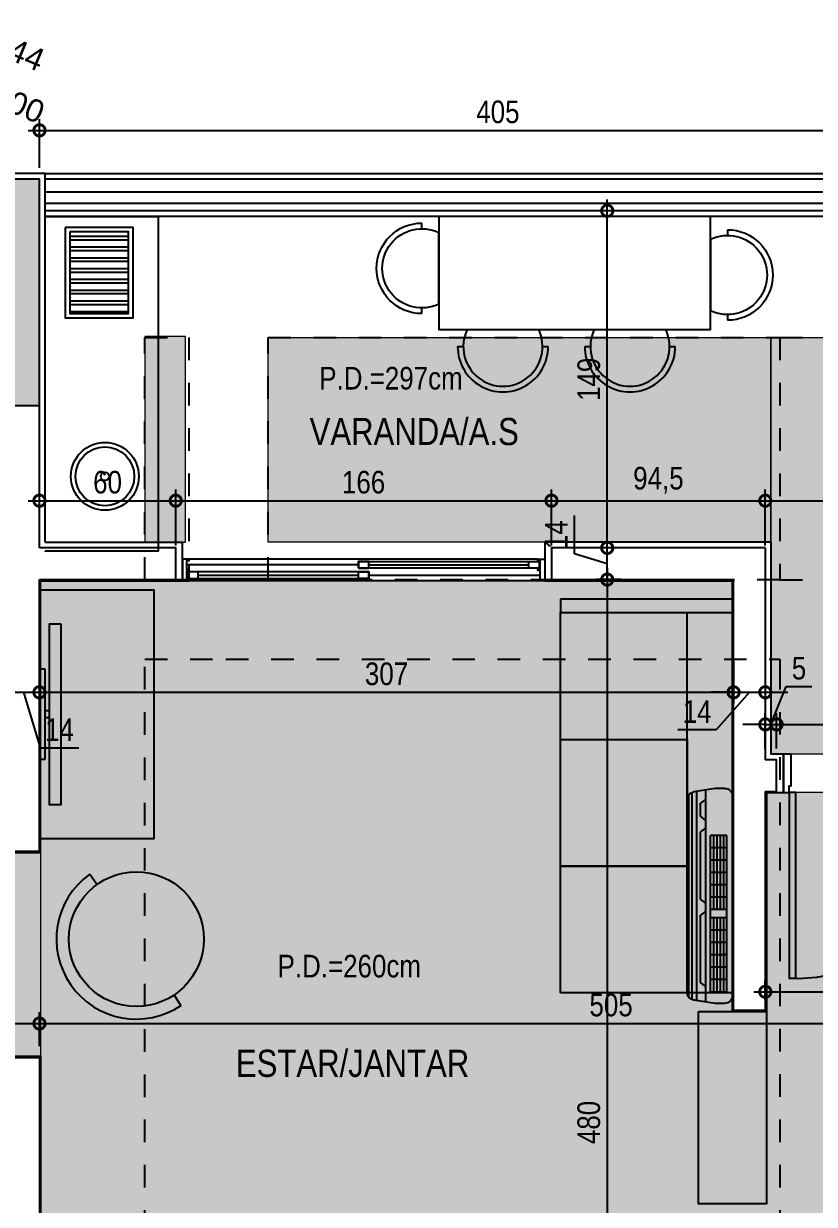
# Model space of a CAD drawing. Header units: metres. Extents: x -41 to 570, y -54 to 184.
# Drawn here: x -30.82 to -27.33, y -51.53 to -46.31 of the extents above; entities that cross this region are included whole.
import ezdxf
from ezdxf.enums import TextEntityAlignment as Align
from ezdxf.xclip import XClip

# ---------------------------------------------------------------- set-up
doc = ezdxf.new("R2010")
doc.units = ezdxf.units.M
doc.header["$XCLIPFRAME"] = 0
doc.linetypes.add('DASHEDX2', pattern=[1.5, 1, -0.5])
doc.linetypes.add('PUC$0$DASHEDX2', pattern=[1.5, 1, -0.5])
for name, color, linetype in [('1', 232, 'DASHEDX2'), ('12', 232, 'Continuous'), ('4', 2, 'Continuous'), ('9', 232, 'Continuous'), ('ARQ-DIM', 2, 'Continuous'), ('ARQ-TXT', 2, 'Continuous'), ('PUC$0$ARQ-ALV ACAB', 4, 'Continuous'), ('PUC$0$ARQ-ALV OSSO', 5, 'Continuous'), ('PUC$0$ARQ-AUX', 7, 'Continuous'), ('PUC$0$ARQ-AUX1', 1, 'Continuous'), ('PUC$0$ARQ-AUX1 @ 1', 1, 'Continuous'), ('PUC$0$ARQ-AUX2', 2, 'Continuous'), ('PUC$0$ARQ-CAX @ 1', 1, 'Continuous'), ('PUC$0$ARQ-ENCH', 1, 'Continuous'), ('PUC$0$ARQ-HID', 7, 'Continuous'), ('PUC$0$ARQ-MOB', 7, 'Continuous'), ('PUC$0$ARQ-MOB @ 1', 7, 'Continuous'), ('PUC$0$ARQ-PRJ', 7, 'PUC$0$DASHEDX2'), ('PUC$0$MAUROAMARELO', 162, 'Continuous')]:
    doc.layers.add(name, color=color, linetype=linetype)
doc.layers.add('PUC$0$ARQ-FORRO', color=9, linetype='Continuous', lineweight=5)
doc.styles.add('Adesa', font='ARIALN.TTF')
doc.styles.get("Standard").update_dxf_attribs({"font": 'arial.ttf'})
doc.dimstyles.new('ADESA 1-0050', dxfattribs={"dimtxt": 0.1, "dimasz": 0.1, "dimexe": 0.05, "dimexo": 0.05, "dimgap": 0.03, "dimtad": 1, "dimdec": 1, "dimlfac": 100, "dimzin": 12, "dimtxsty": 'Adesa', "dimblk": 'DOTSMALL', "dimcen": 1, "dimdle": 0.05, "dimclrd": 1, "dimclre": 1, "dimclrt": 256, "dimazin": 3, "dimtm": 1e-09, "dimtfac": 1, "dimtdec": 1, "dimtmove": 1, "dimatfit": 0, "dimldrblk": 'DOTSMALL', "dimfxl": 0.8, "dimtvp": 2, "dimtolj": 1, "dimtzin": 0, "dimarcsym": 0})

# ---------------------------------------------------------------- blocks, each defined once
blk = doc.blocks.new('*U3362')
for points in [[(0, 0), (0, 0.8204), (-0.03, 0.8204), (-0.03, 0)], [(0.025, 0), (0, 0), (0, -0.03), (-0.01, -0.03), (-0.01, -0.17), (0.025, -0.17), (0.025, 0)], [(-0.845, 0), (-0.82, 0), (-0.82, -0.03), (-0.81, -0.03), (-0.81, -0.17), (-0.845, -0.17), (-0.845, 0)]]:
    blk.add_lwpolyline(points, close=True)
at = {"layer": 'PUC$0$ARQ-PRJ'}
blk.add_arc((-0.0237, 0.0242), 0.7967, 88.2987, 181.7401, dxfattribs=at)
blk = doc.blocks.new('*U3379')
at = {"color": 0, "linetype": 'ByBlock', "ltscale": 0.5}
for points in [[(0.02, -0.045), (0.03, -0.045), (0.03, -0.05), (0.02, -0.05), (0.02, -0.09), (0.03, -0.09), (0.03, -0.095), (0.02, -0.095), (0.02, -0.09), (0.03, -0.09), (0.03, -0.095), (0, -0.095), (0, 0), (0.03, 0), (0.03, -0.005), (0.02, -0.005), (0.02, -0.045)], [(1.58, -0.045), (1.57, -0.045), (1.57, -0.05), (1.58, -0.05), (1.58, -0.09), (1.57, -0.09), (1.57, -0.095), (1.58, -0.095), (1.58, -0.09), (1.57, -0.09), (1.57, -0.095), (1.6, -0.095), (1.6, 0), (1.57, 0), (1.57, -0.005), (1.58, -0.005), (1.58, -0.045)], [(0.025, -0.01), (0.07, -0.01), (0.07, -0.04), (0.025, -0.04)], [(0.8225, -0.01), (0.7775, -0.01), (0.7775, -0.04), (0.8225, -0.04)], [(0.7775, -0.055), (0.8225, -0.055), (0.8225, -0.085), (0.7775, -0.085)], [(1.575, -0.055), (1.53, -0.055), (1.53, -0.085), (1.575, -0.085)]]:
    blk.add_lwpolyline(points, close=True, dxfattribs=at)
at = {"color": 8, "linetype": 'ByBlock', "ltscale": 0.5}
for points in [[(1.57, 0), (0.03, 0)], [(0.8225, -0.025), (1.58, -0.025)], [(0.7775, -0.07), (0.02, -0.07)], [(1.57, -0.095), (0.03, -0.095)]]:
    blk.add_lwpolyline(points, dxfattribs=at)
at = {"color": 7, "linetype": 'ByBlock', "ltscale": 0.5}
for points in [[(0.8225, -0.01), (0.8225, -0.04), (0.025, -0.04), (0.025, -0.01)], [(0.7775, -0.055), (0.7775, -0.085), (1.575, -0.085), (1.575, -0.055)]]:
    blk.add_lwpolyline(points, close=True, dxfattribs=at)
for points in [[(0.07, -0.025), (0.7775, -0.025)], [(0.8225, -0.07), (1.53, -0.07)]]:
    blk.add_lwpolyline(points, dxfattribs=at)
blk = doc.blocks.new('PUC$0$planta tipo 5 puc')
at = {"layer": 'PUC$0$ARQ-ALV ACAB'}
for p, q in [((-30.8167, 3.0245, 0), (-34.8167, 3.0243, 0)), ((-34.8167, 2.8343, 0), (-30.8167, 2.8346, 0))]:
    blk.add_line(p, q, dxfattribs=at)
at = {"layer": 'PUC$0$ARQ-ALV ACAB', "elevation": 0}
for points in [[(-30.8167, 1.975), (-30.8167, 2.8346), (-30.8167, 2.8346), (-30.8167, 3.0245), (-30.4167, 3.0243), (-30.4167, 2.7547), (-30.2132, 2.7548), (-30.2132, 2.5748), (-30.3267, 2.5748)], [(-30.8167, 1.396), (-30.8167, 1.975)], [(-30.8167, 1.975), (-30.8167, 1.975)], [(-30.6367, 1.795), (-30.6367, 0.1856), (-29.3883, 0.1856), (-29.3883, 0.2256), (-29.2283, 0.2256), (-29.2283, 0.1756), (-27.8251, 0.1756), (-27.8251, -0.0548), (-27.9751, -0.0548), (-27.9751, 0.0256), (-30.7967, 0.0256)], [(-34.0229, 1.3958), (-34.0229, 0.46)], [(-34.0229, 1.3958), (-33.0234, 1.3958), (-33.0234, 1.2258), (-33.8529, 1.2258), (-33.8529, 1.2258)], [(-30.8167, 1.396), (-31.4234, 1.3958)], [(-30.7967, 1.2258), (-31.4234, 1.2258), (-31.4234, 1.3958)], [(-34.0029, 0.29), (-34.0029, -0.6772), (-33.8529, -0.6772), (-33.8529, 1.2258)], [(-30.7967, 0.0256), (-30.7967, 1.2258)], [(-34.0029, 0.29), (-34.0263, 0.29), (-34.0263, 0.29), (-34.0263, 0.29), (-34.0779, 0.29), (-34.0779, 0.46), (-34.0229, 0.46)], [(-30.6367, -2.69), (-30.6367, -1.035), (-29.7951, -1.035), (-29.7951, -0.875), (-30.7967, -0.875), (-30.7967, -2.7)]]:
    blk.add_lwpolyline(points, dxfattribs=at)
at = {"layer": 'PUC$0$ARQ-ALV OSSO', "elevation": 0}
for points in [[(-30.7917, 2), (-30.7917, 2.8595), (-30.7917, 2.8595), (-30.7917, 2.9995), (-30.4417, 2.9993)], [(-30.7917, 1.371), (-30.7917, 2)], [(-33.9979, 1.3708), (-33.9979, 0.435)], [(-33.9979, 1.3708), (-33.0534, 1.3708), (-33.0534, 1.2308), (-33.8579, 1.2308), (-33.8579, 1.2259)], [(-30.7917, 1.2308), (-31.3934, 1.2308), (-31.3934, 1.3708), (-30.7917, 1.371)], [(-33.9979, 0.295), (-33.9979, -0.6722), (-33.8579, -0.6722), (-33.8579, 1.2258)], [(-30.7917, 0.0306), (-30.7917, 1.2308)], [(-30.6517, 1.0856), (-30.6517, 0.1706), (-29.3733, 0.1706), (-29.3733, 0.2206), (-29.2333, 0.2206), (-29.2333, 0.1706), (-27.8301, 0.1706), (-27.8301, -0.0498), (-27.9701, -0.0498), (-27.9701, 0.0306), (-30.7917, 0.0306)], [(-33.9979, 0.295), (-34.0263, 0.295), (-34.0479, 0.295), (-34.0479, 0.435), (-33.9979, 0.435)], [(-30.6517, -2.705), (-30.6517, -1.02), (-29.8001, -1.02), (-29.8001, -0.88), (-30.7917, -0.88), (-30.7917, -2.705)]]:
    blk.add_lwpolyline(points, dxfattribs=at)
at = {"layer": 'PUC$0$ARQ-AUX', "elevation": 0}
for points in [[(-34.8167, 2.9993), (-30.8167, 2.9993)], [(-34.8167, 2.8593), (-30.8167, 2.8593)]]:
    blk.add_lwpolyline(points, dxfattribs=at)
at = {"layer": 'PUC$0$ARQ-AUX1'}
blk.add_lwpolyline([(-30.7917, 2.9993), (-30.7917, 2.9993)], close=True, dxfattribs=at)
at = {"layer": 'PUC$0$ARQ-AUX2', "elevation": 0}
for points in [[(-30.8167, 2.9445), (-34.8167, 2.9443)], [(-30.8167, 2.8945), (-34.8167, 2.8943)]]:
    blk.add_lwpolyline(points, dxfattribs=at)
at = {"layer": 'PUC$0$ARQ-AUX1 @ 1', "rotation": 180}
blk.add_blockref('*U3379', (-31.4234, 1.2258, 0), dxfattribs=at)
at = {"layer": 'PUC$0$ARQ-CAX @ 1', "xscale": -1, "rotation": 180}
blk.add_blockref('*U3362', (-34.1029, 0.29, 0), dxfattribs=at)
blk = doc.blocks.new('PUC$0$pl forro 5')
at = {"layer": 'PUC$0$ARQ-FORRO'}
h = blk.add_hatch(color=256, dxfattribs=at)
h.dxf.hatch_style = 1
h.paths.add_polyline_path([(1.9738, -0.9358), (5.03, -0.9358), (5.03, 3.85), (0.8912, 3.85), (0.8912, 2.595), (0, 2.595), (0, 0), (1.8238, 0), (1.8238, 0.9672), (1.9738, 0.9672)])
h = blk.add_hatch(color=256, dxfattribs=at)
h.dxf.hatch_style = 1
h.paths.add_polyline_path([(5.03, 1.165), (7.8516, 1.165), (7.8516, 0.2644), (5.03, 0.2644)])
h = blk.add_hatch(color=256, dxfattribs=at)
h.dxf.hatch_style = 1
h.paths.add_polyline_path([(0.7003, -0.4858), (0.7003, -0.17), (1.8037, -0.17), (1.8037, -2.0101), (0.9539, -2.0101), (0.9539, -2.5443), (0.01, -2.5443), (0.01, -0.4858)])
h.paths.add_polyline_path([(4.0251, -2.0101), (1.8037, -2.0101), (1.8037, -1.1058), (4.0251, -1.1058)])
h.paths.add_polyline_path([(4.3903, -2.0147), (4.5701, -2.0147), (4.5701, -1.1058), (4.3903, -1.1058)])
h.paths.add_polyline_path([(0.0609, -1.344), (0.3109, -1.344), (0.3109, -1.644), (0.0609, -1.644)], flags=16)
at = {"layer": 'PUC$0$ARQ-FORRO', "elevation": 0}
for points in [[(1.9738, -0.9358), (5.03, -0.9358), (5.03, 3.85), (0.8912, 3.85), (0.8912, 2.595), (0, 2.595), (0, 0), (1.8238, 0), (1.8238, 0.9672), (1.9738, 0.9672)], [(5.03, 1.165), (7.8516, 1.165), (7.8516, 0.2644), (5.03, 0.2644)], [(0.7003, -0.4858), (0.7003, -0.17), (1.8037, -0.17), (1.8037, -2.0101), (0.9539, -2.0101), (0.9539, -2.5443), (0.01, -2.5443), (0.01, -0.4858)], [(4.0251, -2.0101), (1.8037, -2.0101), (1.8037, -1.1058), (4.0251, -1.1058)], [(4.3903, -2.0147), (4.5701, -2.0147), (4.5701, -1.1058), (4.3903, -1.1058)]]:
    blk.add_lwpolyline(points, close=True, dxfattribs=at)
blk = doc.blocks.new('PUC$0$ARQ-LAY-SOF')
at = {"layer": 'PUC$0$ARQ-MOB'}
for points in [[(0.2, 1.74), (0.2, 0.06), (0, 0.06), (0, 1.74)], [(0.76, 1.74), (0.76, 0.06), (0, 0.06), (0, 1.74)], [(0.76, 1.74), (0.76, 1.18), (0.2, 1.18), (0.2, 1.74)], [(0.76, 1.18), (0.76, 0.62), (0.2, 0.62), (0.2, 1.18)], [(0.76, 0), (0.76, 0.06), (0, 0.06), (0, 0)]]:
    blk.add_lwpolyline(points, close=True, dxfattribs=at)
blk = doc.blocks.new('PUC$0$BCO')
at = {"layer": 'PUC$0$ARQ-MOB'}
blk.add_line((-0.1581, 0), (0.1581, 0), dxfattribs=at)
for points in [[(-0.2, -0.075), (-0.175, -0.075)], [(0.175, -0.075), (0.2, -0.075)]]:
    blk.add_lwpolyline(points, dxfattribs=at)
for radius, start, end in [(0.175, 154.6231, 25.3769), (0.2, 180, 0)]:
    blk.add_arc((0, -0.075), radius, start, end, dxfattribs=at)
blk = doc.blocks.new('PUC$0$ARQ_LAY_CAD_RED')
at = {"layer": 'PUC$0$ARQ-MOB'}
for p, q in [((-0.0123, 0.3527), (-0.0104, 0.2975)), ((0, -0.353), (0.0019, -0.2977))]:
    blk.add_line(p, q, dxfattribs=at)
blk.add_circle((0, 0), 0.2977, dxfattribs=at)
blk.add_arc((0, 0), 0.353, 91.9974, 270.5825, dxfattribs=at)
blk = doc.blocks.new('*U3414')
for p, q in [((-0.2, -0.02), (-0.2, 0)), ((0.2, -0.02), (0.2, 0)), ((-0.015, -0.04), (-0.015, -0.02)), ((0.015, -0.04), (0.015, -0.02))]:
    blk.add_line(p, q)
for points in [[(0.2, 0), (-0.2, 0)], [(0.2, -0.02), (-0.2, -0.02)]]:
    blk.add_lwpolyline(points)
blk.add_lwpolyline([(-0.4, -0.09), (0.4, -0.09), (0.4, -0.04), (-0.4, -0.04)], close=True)
blk = doc.blocks.new('PUC$0$layout opção 5')
at = {"layer": 'PUC$0$ARQ-MOB'}
h = blk.add_hatch(dxfattribs=at)
h.set_pattern_fill('ANSI32', color=256, scale=0.005, angle=225)
h.set_pattern_definition([(180, (197.1873, -15.327347), (-3e-18, -0.047625), []), (180, (197.171424, -15.31147), (-3e-18, -0.047625), [])])
h.paths.add_polyline_path([(-5.749, -0.1813), (-5.749, 0.1787), (-6.009, 0.1787), (-6.009, -0.1813)])
at = {"layer": 'PUC$0$ARQ-MOB', "elevation": 0}
for points in [[(-8.5262, 3.2624), (-8.8262, 3.2624), (-8.8262, 4.1124), (-8.5262, 4.1124)], [(-5.62, 1.3994), (-6.12, 1.3994), (-6.12, 2.4994), (-5.62, 2.4994)], [(-7.3793, -0.2499), (-7.3793, 0.2501), (-8.5793, 0.2501), (-8.5793, -0.2499)], [(-5.729, -0.2013), (-5.729, 0.1987), (-6.029, 0.1987), (-6.029, -0.2013)], [(-5.749, -0.1813), (-5.749, 0.1787), (-6.009, 0.1787), (-6.009, -0.1813)]]:
    blk.add_lwpolyline(points, close=True, dxfattribs=at)
blk.add_lwpolyline([(-5.64, 0.6101), (-5.64, -0.25), (-6.1399, -0.2501), (-6.14, 1.2293), (-5.6399, 1.2293), (-5.6399, 1.2292)], dxfattribs=at)
at = {"layer": 'PUC$0$ARQ-MOB'}
for radius in [0.15, 0.13, 0.0184]:
    blk.add_circle((-5.9039, 0.8983, 0), radius, dxfattribs=at)
at = {"layer": 'PUC$0$ARQ-MOB', "color": 7, "rotation": 213.6900675259782}
blk.add_blockref('PUC$0$ARQ_LAY_CAD_RED', (-6.043, 2.9426, 0), dxfattribs=at)
at = {"layer": 'PUC$0$ARQ-MOB'}
blk.add_blockref('PUC$0$ARQ-LAY-SOF', (-8.6762, 1.4403, 0), dxfattribs=at)
at = {"layer": 'PUC$0$ARQ-MOB', "rotation": 180}
for p in [(-8.2235, 0.2501, 0), (-7.6622, 0.2501, 0)]:
    blk.add_blockref('PUC$0$BCO', p, dxfattribs=at)
at = {"layer": 'PUC$0$ARQ-MOB', "xscale": -1}
for p, rotation in [((-8.5793, 0.0088, 0), 270), ((-7.3793, -0.0206, 0), 90)]:
    blk.add_blockref('PUC$0$BCO', p, dxfattribs=dict(at, rotation=rotation))
at = {"layer": 'PUC$0$ARQ-MOB @ 1', "xscale": -1, "rotation": 270}
blk.add_blockref('*U3414', (-5.62, 1.9494, 0), dxfattribs=at)
blk = doc.blocks.new('PUC$0$Q2')
at = {"layer": 'PUC$0$MAUROAMARELO'}
for p, q in [((243.2266, -387.22), (243.2413, -387.125)), ((244.1641, -387.1387), (243.239, -387.1387)), ((244.1601, -387.1183), (243.2432, -387.1183)), ((244.1482, -387.1027), (243.2551, -387.1027)), ((244.127, -387.0957), (243.2763, -387.0957)), ((244.1766, -387.22), (244.162, -387.125)), ((244.1703, -387.1785), (243.2323, -387.1785)), ((243.274, -387.1785), (243.2923, -387.1547)), ((243.3497, -387.1547), (243.2923, -387.1547)), ((243.368, -387.1785), (243.3497, -387.1547)), ((243.4003, -387.1785), (243.4186, -387.1547)), ((243.7159, -387.1547), (243.4186, -387.1547)), ((243.7342, -387.1785), (243.7159, -387.1547)), ((243.7684, -387.1785), (243.7867, -387.1547)), ((244.0841, -387.1547), (243.7867, -387.1547)), ((244.1024, -387.1785), (244.0841, -387.1547)), ((243.2266, -387.2614), (243.2266, -387.22)), ((243.798, -387.1987), (243.4341, -387.1987)), ((243.4341, -387.2718), (243.4341, -387.1987)), ((243.5968, -387.2135), (243.4341, -387.2135)), ((243.5968, -387.2283), (243.4341, -387.2283)), ((243.5968, -387.2431), (243.4341, -387.2431)), ((243.4888, -387.2718), (243.4888, -387.1987)), ((243.5435, -387.2718), (243.5435, -387.1987)), ((243.6599, -387.2135), (243.5968, -387.2135)), ((243.6599, -387.2283), (243.5968, -387.2283)), ((243.6599, -387.2431), (243.5968, -387.2431)), ((243.5983, -387.2718), (243.5983, -387.1987)), ((243.653, -387.2718), (243.653, -387.1987)), ((243.723, -387.2135), (243.6599, -387.2135)), ((243.723, -387.2283), (243.6599, -387.2283)), ((243.723, -387.2431), (243.6599, -387.2431)), ((243.7077, -387.2718), (243.7077, -387.1987)), ((243.7624, -387.2135), (243.723, -387.2135)), ((243.7624, -387.2283), (243.723, -387.2283)), ((243.7624, -387.2431), (243.723, -387.2431)), ((243.7624, -387.2718), (243.7624, -387.1987)), ((243.798, -387.2718), (243.798, -387.1987)), ((244.1264, -387.1987), (243.798, -387.1987)), ((243.906, -387.2135), (243.798, -387.2135)), ((243.906, -387.2283), (243.798, -387.2283)), ((243.906, -387.2431), (243.798, -387.2431)), ((243.8527, -387.2718), (243.8527, -387.1987)), ((243.9691, -387.2135), (243.906, -387.2135)), ((243.9691, -387.2283), (243.906, -387.2283)), ((243.9691, -387.2431), (243.906, -387.2431)), ((243.9074, -387.2718), (243.9074, -387.1987)), ((243.9622, -387.2718), (243.9622, -387.1987)), ((244.0322, -387.2135), (243.9691, -387.2135)), ((244.0322, -387.2283), (243.9691, -387.2283)), ((244.0322, -387.2431), (243.9691, -387.2431)), ((244.0169, -387.2718), (244.0169, -387.1987)), ((244.1264, -387.2135), (244.0322, -387.2135)), ((244.1264, -387.2283), (244.0322, -387.2283)), ((244.1264, -387.2431), (244.0322, -387.2431)), ((244.0716, -387.2718), (244.0716, -387.1987)), ((244.1264, -387.2718), (244.1264, -387.1987)), ((244.1766, -387.2614), (244.1766, -387.22)), ((244.1411, -387.2969), (243.2621, -387.2969)), ((243.5968, -387.2578), (243.4341, -387.2578)), ((243.798, -387.2718), (243.4341, -387.2718)), ((243.6599, -387.2578), (243.5968, -387.2578)), ((243.723, -387.2578), (243.6599, -387.2578)), ((243.7624, -387.2578), (243.723, -387.2578)), ((243.906, -387.2578), (243.798, -387.2578)), ((244.1264, -387.2718), (243.798, -387.2718)), ((243.9691, -387.2578), (243.906, -387.2578)), ((244.0322, -387.2578), (243.9691, -387.2578)), ((244.1264, -387.2578), (244.0322, -387.2578))]:
    blk.add_line(p, q, dxfattribs=at)
for centre, start, end in [((243.2763, -387.1312), 90, 170), ((244.127, -387.1312), 10, 90), ((243.2621, -387.2614), 180, 270), ((244.1411, -387.2614), 270, 0)]:
    blk.add_arc(centre, 0.0355, start, end, dxfattribs=at)
blk = doc.blocks.new('PUC$0$A$C4d0191d3')
at = {"layer": 'PUC$0$MAUROAMARELO', "xscale": -1, "rotation": 270}
blk.add_blockref('PUC$0$Q2', (389.2598, -240.7009), dxfattribs=at)
blk = doc.blocks.new('PUC')
at = {"layer": 'PUC$0$ARQ-ENCH'}
blk.add_blockref('PUC$0$A$C4d0191d3', (25.725, 47.1658, 0), dxfattribs=at)
at = {"layer": 'PUC$0$ARQ-FORRO'}
blk.add_blockref('PUC$0$pl forro 5', (25.715, 49.7101, 0), dxfattribs=at)
at = {"layer": 'PUC$0$ARQ-HID', "xscale": -1, "rotation": 180}
blk.add_blockref('PUC$0$planta tipo 5 puc', (61.5417, 50.0001, 0), dxfattribs=at)
at = {"layer": 'PUC$0$ARQ-MOB'}
blk.add_blockref('PUC$0$layout opção 5', (36.365, 47.4149, 0), dxfattribs=at)
blk = doc.blocks.new('_DotSmall')
at = {"color": 0, "linetype": 'ByBlock', "const_width": 0.5}
blk.add_lwpolyline([(-0.0625, 0, 1), (0.0625, 0, 1)], format="xyb", close=True, dxfattribs=at)
blk = doc.blocks.new('*D450')
at = {"layer": 'ARQ-DIM', "color": 1, "lineweight": -2, "transparency": 16777216}
for p, q in [((-30.75, -48.585), (-30.75, -48.3706)), ((-30.1483, -48.6193), (-30.1483, -48.3706)), ((-30.8, -48.4206), (-30.0983, -48.4206))]:
    blk.add_line(p, q, dxfattribs=at)
at = {"layer": 'Defpoints', "color": 0, "transparency": 16777216}
for p in [(-30.1483, -48.4206), (-30.75, -48.635, 0), (-30.1483, -48.6693, 0)]:
    blk.add_point(p, dxfattribs=at)
at = {"layer": 'ARQ-DIM', "color": 1, "lineweight": -2, "transparency": 16777216, "xscale": 0.1, "yscale": 0.1, "zscale": 0.1, "rotation": 180}
blk.add_blockref('_DotSmall', (-30.75, -48.4206), dxfattribs=at)
at = {"layer": 'ARQ-DIM', "color": 1, "lineweight": -2, "transparency": 16777216, "xscale": 0.1, "yscale": 0.1, "zscale": 0.1}
blk.add_blockref('_DotSmall', (-30.1483, -48.4206), dxfattribs=at)
at = {"layer": 'ARQ-DIM', "transparency": 16777216, "insert": (-30.4492, -48.3395), "char_height": 0.1, "attachment_point": 5, "style": 'Adesa'}
blk.add_mtext('\\A1;60', dxfattribs=at)
blk = doc.blocks.new('*D451')
at = {"layer": 'ARQ-DIM', "color": 1, "lineweight": -2, "transparency": 16777216}
for p, q in [((-30.1483, -48.6193), (-30.1483, -48.3706)), ((-28.4883, -48.6193), (-28.4883, -48.3706)), ((-30.1983, -48.4206), (-28.4383, -48.4206))]:
    blk.add_line(p, q, dxfattribs=at)
at = {"layer": 'Defpoints', "color": 0, "transparency": 16777216}
for p in [(-28.4883, -48.4206), (-30.1483, -48.6693, 0), (-28.4883, -48.6693, 0)]:
    blk.add_point(p, dxfattribs=at)
at = {"layer": 'ARQ-DIM', "color": 1, "lineweight": -2, "transparency": 16777216, "xscale": 0.1, "yscale": 0.1, "zscale": 0.1, "rotation": 180}
blk.add_blockref('_DotSmall', (-30.1483, -48.4206), dxfattribs=at)
at = {"layer": 'ARQ-DIM', "color": 1, "lineweight": -2, "transparency": 16777216, "xscale": 0.1, "yscale": 0.1, "zscale": 0.1}
blk.add_blockref('_DotSmall', (-28.4883, -48.4206), dxfattribs=at)
at = {"layer": 'ARQ-DIM', "transparency": 16777216, "insert": (-29.3183, -48.3395), "char_height": 0.1, "attachment_point": 5, "style": 'Adesa'}
blk.add_mtext('\\A1;166', dxfattribs=at)
blk = doc.blocks.new('*D452')
at = {"layer": 'ARQ-DIM', "color": 1, "lineweight": -2, "transparency": 16777216}
for p, q in [((-28.4883, -48.6193), (-28.4883, -48.3706)), ((-27.5437, -48.6193), (-27.5437, -48.3706)), ((-28.5383, -48.4206), (-27.4937, -48.4206))]:
    blk.add_line(p, q, dxfattribs=at)
at = {"layer": 'Defpoints', "color": 0, "transparency": 16777216}
for p in [(-27.5437, -48.4206), (-28.4883, -48.6693, 0), (-27.5437, -48.6693, 0)]:
    blk.add_point(p, dxfattribs=at)
at = {"layer": 'ARQ-DIM', "color": 1, "lineweight": -2, "transparency": 16777216, "xscale": 0.1, "yscale": 0.1, "zscale": 0.1, "rotation": 180}
blk.add_blockref('_DotSmall', (-28.4883, -48.4206), dxfattribs=at)
at = {"layer": 'ARQ-DIM', "color": 1, "lineweight": -2, "transparency": 16777216, "xscale": 0.1, "yscale": 0.1, "zscale": 0.1}
blk.add_blockref('_DotSmall', (-27.5437, -48.4206), dxfattribs=at)
at = {"layer": 'ARQ-DIM', "transparency": 16777216, "insert": (-28.016, -48.3305), "char_height": 0.1, "attachment_point": 5, "style": 'Adesa'}
blk.add_mtext('\\A1;94,5', dxfattribs=at)
blk = doc.blocks.new('*D453')
at = {"layer": 'ARQ-DIM', "color": 1, "lineweight": -2, "transparency": 16777216}
for p, q in [((-27.5437, -48.6193), (-27.5437, -48.3706)), ((-25.7, -48.585), (-25.7, -48.3706)), ((-27.5937, -48.4206), (-25.65, -48.4206))]:
    blk.add_line(p, q, dxfattribs=at)
at = {"layer": 'Defpoints', "color": 0, "transparency": 16777216}
for p in [(-25.7, -48.4206), (-25.7, -48.635, 0), (-27.5437, -48.6693, 0)]:
    blk.add_point(p, dxfattribs=at)
at = {"layer": 'ARQ-DIM', "color": 1, "lineweight": -2, "transparency": 16777216, "xscale": 0.1, "yscale": 0.1, "zscale": 0.1, "rotation": 180}
blk.add_blockref('_DotSmall', (-27.5437, -48.4206), dxfattribs=at)
at = {"layer": 'ARQ-DIM', "color": 1, "lineweight": -2, "transparency": 16777216, "xscale": 0.1, "yscale": 0.1, "zscale": 0.1}
blk.add_blockref('_DotSmall', (-25.7, -48.4206), dxfattribs=at)
at = {"layer": 'ARQ-DIM', "transparency": 16777216, "insert": (-26.6219, -48.3395), "char_height": 0.1, "attachment_point": 5, "style": 'Adesa'}
blk.add_mtext('\\A1;184', dxfattribs=at)
blk = doc.blocks.new('*D454')
at = {"layer": 'ARQ-DIM', "color": 1, "lineweight": -2, "transparency": 16777216}
for p, q in [((-27.5187, -49.4089), (-27.4521, -49.2422)), ((-27.4521, -49.2422), (-27.3378, -49.2422)), ((-27.5437, -49.515), (-27.5437, -49.3589)), ((-27.4937, -49.515), (-27.4937, -49.3589)), ((-27.5437, -49.4089), (-27.6437, -49.4089)), ((-27.5437, -49.4089), (-27.4937, -49.4089)), ((-27.5437, -49.4089), (-27.4937, -49.4089)), ((-27.4937, -49.4089), (-27.3937, -49.4089))]:
    blk.add_line(p, q, dxfattribs=at)
at = {"layer": 'Defpoints', "color": 0, "transparency": 16777216}
for p in [(-27.4937, -49.4089), (-27.5437, -49.565), (-27.4937, -49.565, 0)]:
    blk.add_point(p, dxfattribs=at)
at = {"layer": 'ARQ-DIM', "color": 1, "lineweight": -2, "transparency": 16777216, "xscale": 0.1, "yscale": 0.1, "zscale": 0.1}
blk.add_blockref('_DotSmall', (-27.5437, -49.4089), dxfattribs=at)
at = {"layer": 'ARQ-DIM', "color": 1, "lineweight": -2, "transparency": 16777216, "xscale": 0.1, "yscale": 0.1, "zscale": 0.1, "rotation": 180}
blk.add_blockref('_DotSmall', (-27.4937, -49.4089), dxfattribs=at)
at = {"layer": 'ARQ-DIM', "transparency": 16777216, "insert": (-27.3949, -49.1613), "char_height": 0.1, "attachment_point": 5, "style": 'Adesa'}
blk.add_mtext('\\A1;5', dxfattribs=at)
blk = doc.blocks.new('*D455')
at = {"layer": 'ARQ-DIM', "color": 1, "lineweight": -2, "transparency": 16777216}
for p, q in [((-27.4937, -49.515), (-27.4937, -49.3589)), ((-26.5637, -49.515), (-26.5637, -49.3589)), ((-27.5437, -49.4089), (-26.5137, -49.4089))]:
    blk.add_line(p, q, dxfattribs=at)
at = {"layer": 'Defpoints', "color": 0, "transparency": 16777216}
for p in [(-26.5637, -49.4089), (-27.4937, -49.565, 0), (-26.5637, -49.565, 0)]:
    blk.add_point(p, dxfattribs=at)
at = {"layer": 'ARQ-DIM', "color": 1, "lineweight": -2, "transparency": 16777216, "xscale": 0.1, "yscale": 0.1, "zscale": 0.1, "rotation": 180}
blk.add_blockref('_DotSmall', (-27.4937, -49.4089), dxfattribs=at)
at = {"layer": 'ARQ-DIM', "color": 1, "lineweight": -2, "transparency": 16777216, "xscale": 0.1, "yscale": 0.1, "zscale": 0.1}
blk.add_blockref('_DotSmall', (-26.5637, -49.4089), dxfattribs=at)
at = {"layer": 'ARQ-DIM', "transparency": 16777216, "insert": (-27.2302, -49.3278), "char_height": 0.1, "attachment_point": 5, "style": 'Adesa'}
blk.add_mtext('\\A1;93', dxfattribs=at)
blk = doc.blocks.new('*D458')
at = {"layer": 'ARQ-DIM', "color": 1, "lineweight": -2, "transparency": 16777216}
for p, q in [((-31.7415, -50.8301), (-31.7415, -50.6802)), ((-30.75, -50.8301), (-30.75, -50.6802)), ((-31.7915, -50.7302), (-30.7, -50.7302))]:
    blk.add_line(p, q, dxfattribs=at)
at = {"layer": 'Defpoints', "color": 0, "transparency": 16777216}
for p in [(-30.75, -50.7302), (-31.7415, -50.8801, 0), (-30.75, -50.8801, 0)]:
    blk.add_point(p, dxfattribs=at)
at = {"layer": 'ARQ-DIM', "color": 1, "lineweight": -2, "transparency": 16777216, "xscale": 0.1, "yscale": 0.1, "zscale": 0.1, "rotation": 180}
blk.add_blockref('_DotSmall', (-31.7415, -50.7302), dxfattribs=at)
at = {"layer": 'ARQ-DIM', "color": 1, "lineweight": -2, "transparency": 16777216, "xscale": 0.1, "yscale": 0.1, "zscale": 0.1}
blk.add_blockref('_DotSmall', (-30.75, -50.7302), dxfattribs=at)
at = {"layer": 'ARQ-DIM', "transparency": 16777216, "insert": (-31.2458, -50.6492), "char_height": 0.1, "attachment_point": 5, "style": 'Adesa'}
blk.add_mtext('\\A1;99', dxfattribs=at)
blk = doc.blocks.new('*D475')
at = {"layer": 'ARQ-DIM', "color": 1, "lineweight": -2, "transparency": 16777216}
for p, q in [((-30.89, -49.1294), (-30.89, -49.3172)), ((-30.75, -49.1294), (-30.75, -49.3172)), ((-30.89, -49.2672), (-30.99, -49.2672)), ((-30.89, -49.2672), (-30.75, -49.2672)), ((-30.89, -49.2672), (-30.75, -49.2672)), ((-30.82, -49.2672), (-30.7463, -49.5128)), ((-30.75, -49.2672), (-30.65, -49.2672)), ((-30.7463, -49.5128), (-30.5768, -49.5128))]:
    blk.add_line(p, q, dxfattribs=at)
at = {"layer": 'Defpoints', "color": 0, "transparency": 16777216}
for p in [(-30.89, -49.0794, 0), (-30.75, -49.0794), (-30.75, -49.2672)]:
    blk.add_point(p, dxfattribs=at)
at = {"layer": 'ARQ-DIM', "color": 1, "lineweight": -2, "transparency": 16777216, "xscale": 0.1, "yscale": 0.1, "zscale": 0.1}
blk.add_blockref('_DotSmall', (-30.89, -49.2672), dxfattribs=at)
at = {"layer": 'ARQ-DIM', "color": 1, "lineweight": -2, "transparency": 16777216, "xscale": 0.1, "yscale": 0.1, "zscale": 0.1, "rotation": 180}
blk.add_blockref('_DotSmall', (-30.75, -49.2672), dxfattribs=at)
at = {"layer": 'ARQ-DIM', "transparency": 16777216, "insert": (-30.6616, -49.4326), "char_height": 0.1, "attachment_point": 5, "style": 'Adesa'}
blk.add_mtext('\\A1;14', dxfattribs=at)
blk = doc.blocks.new('*D476')
at = {"layer": 'ARQ-DIM', "color": 1, "lineweight": -2, "transparency": 16777216}
for p, q in [((-30.75, -49.1294), (-30.75, -49.3172)), ((-27.6837, -49.1294), (-27.6837, -49.3172)), ((-30.8, -49.2672), (-27.6337, -49.2672))]:
    blk.add_line(p, q, dxfattribs=at)
at = {"layer": 'Defpoints', "color": 0, "transparency": 16777216}
for p in [(-30.75, -49.0794), (-27.6837, -49.0794, 0), (-27.6837, -49.2672)]:
    blk.add_point(p, dxfattribs=at)
at = {"layer": 'ARQ-DIM', "color": 1, "lineweight": -2, "transparency": 16777216, "xscale": 0.1, "yscale": 0.1, "zscale": 0.1, "rotation": 180}
blk.add_blockref('_DotSmall', (-30.75, -49.2672), dxfattribs=at)
at = {"layer": 'ARQ-DIM', "color": 1, "lineweight": -2, "transparency": 16777216, "xscale": 0.1, "yscale": 0.1, "zscale": 0.1}
blk.add_blockref('_DotSmall', (-27.6837, -49.2672), dxfattribs=at)
at = {"layer": 'ARQ-DIM', "transparency": 16777216, "insert": (-29.2169, -49.1861), "char_height": 0.1, "attachment_point": 5, "style": 'Adesa'}
blk.add_mtext('\\A1;307', dxfattribs=at)
blk = doc.blocks.new('*D477')
at = {"layer": 'ARQ-DIM', "color": 1, "lineweight": -2, "transparency": 16777216}
for p, q in [((-27.6837, -49.1294), (-27.6837, -49.3172)), ((-27.5437, -49.1294), (-27.5437, -49.3172)), ((-27.6837, -49.2672), (-27.7837, -49.2672)), ((-27.6137, -49.2672), (-27.7602, -49.4326)), ((-27.6837, -49.2672), (-27.5437, -49.2672)), ((-27.6837, -49.2672), (-27.5437, -49.2672)), ((-27.5437, -49.2672), (-27.4437, -49.2672)), ((-27.7602, -49.4326), (-27.9297, -49.4326))]:
    blk.add_line(p, q, dxfattribs=at)
at = {"layer": 'Defpoints', "color": 0, "transparency": 16777216}
for p in [(-27.6837, -49.0794), (-27.5437, -49.0794), (-27.5437, -49.2672)]:
    blk.add_point(p, dxfattribs=at)
at = {"layer": 'ARQ-DIM', "color": 1, "lineweight": -2, "transparency": 16777216, "xscale": 0.1, "yscale": 0.1, "zscale": 0.1}
blk.add_blockref('_DotSmall', (-27.6837, -49.2672), dxfattribs=at)
at = {"layer": 'ARQ-DIM', "color": 1, "lineweight": -2, "transparency": 16777216, "xscale": 0.1, "yscale": 0.1, "zscale": 0.1, "rotation": 180}
blk.add_blockref('_DotSmall', (-27.5437, -49.2672), dxfattribs=at)
at = {"layer": 'ARQ-DIM', "transparency": 16777216, "insert": (-27.8449, -49.3524), "char_height": 0.1, "attachment_point": 5, "style": 'Adesa'}
blk.add_mtext('\\A1;14', dxfattribs=at)
blk = doc.blocks.new('*D486')
at = {"layer": 'ARQ-DIM', "color": 1, "lineweight": -2, "transparency": 16777216}
for p, q in [((-27.5437, -50.6223), (-27.5437, -50.5402)), ((-25.7, -50.6222), (-25.7, -50.5402)), ((-27.5937, -50.5902), (-25.65, -50.5902))]:
    blk.add_line(p, q, dxfattribs=at)
at = {"layer": 'Defpoints', "color": 0, "transparency": 16777216}
for p in [(-25.7, -50.5902), (-27.5437, -50.6723, 0), (-25.7, -50.6722, 0)]:
    blk.add_point(p, dxfattribs=at)
at = {"layer": 'ARQ-DIM', "color": 1, "lineweight": -2, "transparency": 16777216, "xscale": 0.1, "yscale": 0.1, "zscale": 0.1, "rotation": 180}
blk.add_blockref('_DotSmall', (-27.5437, -50.5902), dxfattribs=at)
at = {"layer": 'ARQ-DIM', "color": 1, "lineweight": -2, "transparency": 16777216, "xscale": 0.1, "yscale": 0.1, "zscale": 0.1}
blk.add_blockref('_DotSmall', (-25.7, -50.5902), dxfattribs=at)
at = {"layer": 'ARQ-DIM', "transparency": 16777216, "insert": (-26.6219, -50.5091), "char_height": 0.1, "attachment_point": 5, "style": 'Adesa'}
blk.add_mtext('\\A1;184', dxfattribs=at)
blk = doc.blocks.new('*D493')
at = {"layer": 'ARQ-DIM', "color": 1, "lineweight": -2, "transparency": 16777216}
for p, q in [((-30.75, -46.9498), (-30.75, -46.7347)), ((-26.7, -47.0208), (-26.7, -46.7347)), ((-30.8, -46.7847), (-26.65, -46.7847))]:
    blk.add_line(p, q, dxfattribs=at)
at = {"layer": 'Defpoints', "color": 0, "transparency": 16777216}
for p in [(-26.7, -46.7847), (-30.75, -46.9998, 0), (-26.7, -47.0708)]:
    blk.add_point(p, dxfattribs=at)
at = {"layer": 'ARQ-DIM', "color": 1, "lineweight": -2, "transparency": 16777216, "xscale": 0.1, "yscale": 0.1, "zscale": 0.1, "rotation": 180}
blk.add_blockref('_DotSmall', (-30.75, -46.7847), dxfattribs=at)
at = {"layer": 'ARQ-DIM', "color": 1, "lineweight": -2, "transparency": 16777216, "xscale": 0.1, "yscale": 0.1, "zscale": 0.1}
blk.add_blockref('_DotSmall', (-26.7, -46.7847), dxfattribs=at)
at = {"layer": 'ARQ-DIM', "transparency": 16777216, "insert": (-28.725, -46.7036), "char_height": 0.1, "attachment_point": 5, "style": 'Adesa'}
blk.add_mtext('\\A1;405', dxfattribs=at)
blk = doc.blocks.new('*D552')
at = {"layer": 'ARQ-DIM', "color": 1, "lineweight": -2, "transparency": 16777216}
for p, q in [((-28.242, -48.7192), (-28.242, -53.6155)), ((-28.1818, -48.7692), (-28.292, -48.7692)), ((-28.1818, -53.5655), (-28.292, -53.5655))]:
    blk.add_line(p, q, dxfattribs=at)
at = {"layer": 'Defpoints', "color": 0, "transparency": 16777216}
for p in [(-28.1318, -48.7692), (-28.242, -53.5655), (-28.1318, -53.5655, 0)]:
    blk.add_point(p, dxfattribs=at)
at = {"layer": 'ARQ-DIM', "color": 1, "lineweight": -2, "transparency": 16777216, "xscale": 0.1, "yscale": 0.1, "zscale": 0.1}
for p, rotation in [((-28.242, -48.7692), 90), ((-28.242, -53.5655), 270)]:
    blk.add_blockref('_DotSmall', p, dxfattribs=dict(at, rotation=rotation))
at = {"layer": 'ARQ-DIM', "transparency": 16777216, "insert": (-28.3231, -51.1674), "char_height": 0.1, "attachment_point": 5, "rotation": 90, "style": 'Adesa'}
blk.add_mtext('\\A1;480', dxfattribs=at)
blk = doc.blocks.new('*D553')
at = {"layer": 'ARQ-DIM', "color": 1, "lineweight": -2, "transparency": 16777216}
for p, q in [((-28.3872, -48.6557), (-28.3872, -48.4862)), ((-28.242, -48.6292), (-28.242, -48.5292)), ((-28.242, -48.6992), (-28.3872, -48.6557)), ((-28.1818, -48.6292), (-28.292, -48.6292)), ((-28.242, -48.7692), (-28.242, -48.6292)), ((-28.242, -48.7692), (-28.242, -48.6292)), ((-28.1818, -48.7692), (-28.292, -48.7692)), ((-28.242, -48.7692), (-28.242, -48.8692))]:
    blk.add_line(p, q, dxfattribs=at)
at = {"layer": 'Defpoints', "color": 0, "transparency": 16777216}
for p in [(-28.242, -48.6292), (-28.1318, -48.6292, 0), (-28.1318, -48.7692, 0)]:
    blk.add_point(p, dxfattribs=at)
at = {"layer": 'ARQ-DIM', "color": 1, "lineweight": -2, "transparency": 16777216, "xscale": 0.1, "yscale": 0.1, "zscale": 0.1}
for p, rotation in [((-28.242, -48.6292), 270), ((-28.242, -48.7692), 90)]:
    blk.add_blockref('_DotSmall', p, dxfattribs=dict(at, rotation=rotation))
at = {"layer": 'ARQ-DIM', "transparency": 16777216, "insert": (-28.4674, -48.5709), "char_height": 0.1, "attachment_point": 5, "rotation": 90, "style": 'Adesa'}
blk.add_mtext('\\A1;14', dxfattribs=at)
blk = doc.blocks.new('*D554')
at = {"layer": 'ARQ-DIM', "color": 1, "lineweight": -2, "transparency": 16777216}
for p, q in [((-28.242, -48.6792), (-28.242, -47.09)), ((-28.1818, -47.14), (-28.292, -47.14)), ((-28.1818, -48.6292), (-28.292, -48.6292))]:
    blk.add_line(p, q, dxfattribs=at)
at = {"layer": 'Defpoints', "color": 0, "transparency": 16777216}
for p in [(-28.242, -47.14), (-28.1318, -47.14, 0), (-28.1318, -48.6292)]:
    blk.add_point(p, dxfattribs=at)
at = {"layer": 'ARQ-DIM', "color": 1, "lineweight": -2, "transparency": 16777216, "xscale": 0.1, "yscale": 0.1, "zscale": 0.1}
for p, rotation in [((-28.242, -47.14), 90), ((-28.242, -48.6292), 270)]:
    blk.add_blockref('_DotSmall', p, dxfattribs=dict(at, rotation=rotation))
at = {"layer": 'ARQ-DIM', "transparency": 16777216, "insert": (-28.3231, -47.8846), "char_height": 0.1, "attachment_point": 5, "rotation": 90, "style": 'Adesa'}
blk.add_mtext('\\A1;149', dxfattribs=at)
blk = doc.blocks.new('*D632')
at = {"layer": 'ARQ-DIM', "color": 1, "lineweight": -2, "transparency": 16777216}
for p, q in [((-30.75, -50.8301), (-30.75, -50.6802)), ((-25.7, -50.8301), (-25.7, -50.6802)), ((-30.8, -50.7302), (-25.65, -50.7302))]:
    blk.add_line(p, q, dxfattribs=at)
at = {"layer": 'Defpoints', "color": 0, "transparency": 16777216}
for p in [(-25.7, -50.7302), (-30.75, -50.8801, 0), (-25.7, -50.8801, 0)]:
    blk.add_point(p, dxfattribs=at)
at = {"layer": 'ARQ-DIM', "color": 1, "lineweight": -2, "transparency": 16777216, "xscale": 0.1, "yscale": 0.1, "zscale": 0.1, "rotation": 180}
blk.add_blockref('_DotSmall', (-30.75, -50.7302), dxfattribs=at)
at = {"layer": 'ARQ-DIM', "color": 1, "lineweight": -2, "transparency": 16777216, "xscale": 0.1, "yscale": 0.1, "zscale": 0.1}
blk.add_blockref('_DotSmall', (-25.7, -50.7302), dxfattribs=at)
at = {"layer": 'ARQ-DIM', "transparency": 16777216, "insert": (-28.225, -50.6492), "char_height": 0.1, "attachment_point": 5, "style": 'Adesa'}
blk.add_mtext('\\A1;505', dxfattribs=at)
blk = doc.blocks.new('est-lo-08-6sa-r00')
at = {"layer": '4'}
h = blk.add_hatch(color=8, dxfattribs=at)
h.dxf.hatch_style = 1
h.paths.add_polyline_path([(72.453596, -775.948263), (89.987707, -768.630138), (31.827874, -629.280097), (14.293763, -636.598222)], flags=17)
h.paths.add_polyline_path([(-113.904934, -1069.376461), (37.44213, -1006.209491), (30.123852, -988.675012), (-103.689101, -1044.523858), (-278.930329, -624.648636), (-286.248454, -607.114525), (-286.248475, -607.114534), (-307.05579, -557.260535), (-324.58988, -564.57865)])
h.paths.add_polyline_path([(-3206.956631, -1758.910157), (-3258.953832, -1634.325684), (-3291.25351, -1647.80644), (-3239.256309, -1772.390913)])
h.paths.add_polyline_path([(-2993.189754, -2271.092218), (-3020.151167, -2206.492821), (-3034.916841, -2212.655496), (-3140.452498, -1959.793707), (-3125.686931, -1953.631076), (-3148.796798, -1898.260198), (-3181.096477, -1911.740954), (-3025.489432, -2284.572974)])
h.paths.add_polyline_path([(-2947.092821, -1013.293024), (-2914.793142, -999.812268), (-2953.309588, -907.527473), (-2985.609266, -921.008229)])
h.paths.add_polyline_path([(-2727.356492, -1539.777801), (-2695.056814, -1526.297045), (-2733.573259, -1434.01225), (-2765.872938, -1447.493006)])
h.paths.add_polyline_path([(2122.48851, 465.414809), (2070.491309, 589.999283), (2038.191631, 576.518527), (2090.188832, 451.934053)])
h.paths.add_polyline_path([(2012.331384, 729.349548), (1857.495359, 1100.334221), (1825.19568, 1086.853465), (1852.1572, 1022.254111), (1866.922767, 1028.416743), (1971.687405, 777.4023), (1956.921838, 771.239669), (1980.031705, 715.868792)])
h.paths.add_polyline_path([(2336.253806, -46.763456), (2180.644029, 326.07511), (2148.34435, 312.594354), (2171.454218, 257.223477), (2186.219785, 263.386109), (2291.758175, 10.517772), (2276.992608, 4.355141), (2303.954128, -60.244212)])
h.paths.add_polyline_path([(-385.517235, -426.387329), (-595.433068, 76.567703), (-627.732746, 63.086948), (-600.771226, -1.512406), (-586.005659, 4.650226), (-426.161214, -378.334576), (-440.926781, -384.497208), (-417.816914, -439.868085)])
h.paths.add_polyline_path([(-83.249658, 290.335142), (-592.661728, 77.724364), (-382.747194, -425.227558), (-365.213083, -417.909434), (-567.809492, 67.508377), (-108.231212, 259.320275), (-7.318125, 17.534111), (-242.644353, -80.682824), (-140.96112, -324.314257), (-70.363251, -294.849176), (-77.681376, -277.315065), (-130.745133, -299.462021), (-217.792117, -90.898811), (0, 0), (87.04691, -208.563033), (33.983152, -230.709989), (41.301277, -248.2441), (126.664713, -212.616388), (103.554846, -157.245511), (88.789278, -163.408142), (-71.053705, 219.573157), (-56.288138, 225.735788)])
h.paths.add_polyline_path([(395.505667, -856.765828), (368.544148, -792.166475), (353.77858, -798.329106), (193.165052, -413.501599), (207.93062, -407.338968), (184.820752, -351.968091), (-61.579651, -454.806999), (-28.452664, -534.169213), (-10.918528, -526.85106), (-36.727415, -465.022986), (159.839199, -382.982958), (355.887864, -852.712473), (159.32125, -934.752501), (132.748402, -871.073625), (115.214297, -878.391765), (141.787139, -942.070626), (123.33018, -949.773915), (130.648305, -967.308026)])
h.paths.add_polyline_path([(-2506.849069, -2068.110104), (-2474.549391, -2054.629348), (-2513.065836, -1962.344553), (-2545.365515, -1975.825309)])
h.paths.add_polyline_path([(-2448.754924, -805.304224), (-2411.841008, -789.897642), (-2450.357453, -697.612846), (-2487.27137, -713.019428)])
h.paths.add_polyline_path([(-2277.356152, -1215.972989), (-2240.442235, -1200.566407), (-2278.958681, -1108.281611), (-2315.872597, -1123.688193)])
h.paths.add_polyline_path([(-2180.680405, -1447.606534), (-2143.766489, -1432.199951), (-2182.282934, -1339.915156), (-2219.196851, -1355.321738)])
h.paths.add_polyline_path([(-2008.511897, -1860.11957), (-1971.59798, -1844.712987), (-2010.114425, -1752.428192), (-2047.028342, -1767.834774)])
h.paths.add_polyline_path([(-1950.417031, -597.315415), (-1918.117353, -583.834659), (-1956.633798, -491.549864), (-1988.933477, -505.03062)])
h.paths.add_polyline_path([(-1779.018259, -1007.98418), (-1746.71858, -994.503424), (-1785.235026, -902.218629), (-1817.534704, -915.699385)])
h.paths.add_polyline_path([(-1682.342513, -1239.617725), (-1650.042834, -1226.136969), (-1688.559279, -1133.852174), (-1720.858958, -1147.33293)])
h.paths.add_polyline_path([(-1510.174004, -1652.130761), (-1477.874325, -1638.650005), (-1516.390771, -1546.36521), (-1548.690449, -1559.845966)])
h.paths.add_polyline_path([(-1456.693377, -391.252433), (-1424.393698, -377.771677), (-1462.910144, -285.486882), (-1495.209822, -298.967638)])
h.paths.add_polyline_path([(-1285.294604, -801.921198), (-1252.994926, -788.440442), (-1291.511371, -696.155647), (-1323.811049, -709.636403)])
h.paths.add_polyline_path([(-1188.618858, -1033.554743), (-1156.319179, -1020.073987), (-1194.835625, -927.789192), (-1227.135303, -941.269948)])
h.paths.add_polyline_path([(-1016.450349, -1446.067779), (-984.15067, -1432.587023), (-1022.667116, -1340.302228), (-1054.966794, -1353.782984)])
h.paths.add_polyline_path([(-962.969722, -185.189451), (-930.670043, -171.708695), (-969.186489, -79.4239), (-1001.486167, -92.904656)])
h.paths.add_polyline_path([(-791.570949, -595.858216), (-759.271271, -582.37746), (-797.787716, -490.092665), (-830.087394, -503.573421)])
h.paths.add_polyline_path([(-694.895203, -827.491761), (-662.595524, -814.011005), (-701.11197, -721.72621), (-733.411648, -735.206966)])
h.paths.add_polyline_path([(-522.726694, -1240.004797), (-490.427016, -1226.524041), (-528.943461, -1134.239246), (-561.243139, -1147.720002)])
h.paths.add_polyline_path([(1351.53574, 780.804163), (1383.835419, 794.284919), (1345.318973, 886.569714), (1313.019295, 873.088958)])
h.paths.add_polyline_path([(353.014255, 364.056225), (385.313934, 377.536981), (346.797488, 469.821776), (314.49781, 456.341021)])
h.paths.add_polyline_path([(848.583606, 570.889536), (885.497522, 586.296119), (846.981077, 678.580914), (810.067161, 663.174332)])
h.paths.add_polyline_path([(524.412013, -46.610109), (556.711692, -33.129353), (518.195247, 59.155442), (485.895568, 45.674686)])
h.paths.add_polyline_path([(1019.981364, 160.223202), (1056.895281, 175.629784), (1018.378835, 267.91458), (981.464919, 252.507997)])
h.paths.add_polyline_path([(621.088297, -278.244942), (653.387976, -264.764186), (614.87153, -172.479391), (582.571852, -185.960147)])
h.paths.add_polyline_path([(1116.657648, -71.411631), (1153.571565, -56.005049), (1115.055119, 36.279746), (1078.141203, 20.873164)])
h.paths.add_polyline_path([(1571.272069, 254.319386), (1603.571747, 267.800142), (1565.055302, 360.084937), (1532.755624, 346.604181)])
h.paths.add_polyline_path([(793.256806, -690.757979), (825.556485, -677.277223), (787.040039, -584.992428), (754.740361, -598.473183)])
h.paths.add_polyline_path([(1288.825976, -483.924234), (1325.739893, -468.517652), (1287.223447, -376.232856), (1250.309531, -391.639439)])
h.paths.add_polyline_path([(1791.777927, -274.009167), (1824.077605, -260.528411), (1785.56116, -168.243616), (1753.261481, -181.724371)])
h.paths.add_polyline_path([(-3349.413449, -1508.456443), (-3317.113664, -1494.975643), (-3340.223531, -1439.604766), (-3354.989097, -1445.767396), (-3459.75382, -1194.75275), (-3444.988254, -1188.590119), (-3471.949774, -1123.990766), (-3504.249559, -1137.471566)])
h.paths.add_polyline_path([(-359.658373, -579.215013), (-336.548603, -634.585903), (-321.782404, -628.423035), (-161.169457, -1013.250898), (-175.934676, -1019.413357), (-148.973267, -1084.012692), (-116.674634, -1070.532432), (-327.358782, -565.734293), (-359.65846, -579.215049)])
at = {"layer": '1'}
for p, q in [((-2624.567676, -846.174246), (-2592.267997, -832.69349)), ((-2583.354346, -944.920734), (-2573.202913, -940.683871))]:
    blk.add_line(p, q, dxfattribs=at)
for points in [[(-2636.416133, -775.267231), (-2877.281019, -875.795808)], [(-2833.134328, -933.222671), (-2624.567676, -846.174246)], [(-2624.567676, -846.174246), (-2583.354383, -944.920645)], [(-2877.281019, -875.795808), (-2937.266078, -900.831473)], [(-2937.266078, -900.831473), (-2953.309588, -907.527473)], [(-2791.920959, -1031.969252), (-2833.134328, -933.222671)], [(-2883.43139, -954.214907), (-2865.434005, -946.703426)], [(-2865.434005, -946.703426), (-2824.220684, -1045.449916)], [(-2583.354346, -944.920734), (-2791.920998, -1031.969159)], [(-2842.21807, -1052.961397), (-2883.43139, -954.214907)], [(-2795.625415, -1071.441327), (-2569.873594, -977.220413)], [(-2569.873594, -977.220413), (-2568.554267, -980.381524)], [(-2568.554267, -980.381524), (-2463.405658, -1232.315932)], [(-2824.220684, -1045.449916), (-2842.21807, -1052.961397)], [(-2828.737305, -1085.261072), (-2795.625415, -1071.441327)], [(-2684.879119, -1429.943052), (-2828.737305, -1085.261072)]]:
    blk.add_lwpolyline(points, dxfattribs=at)
at = {"layer": '4', "linetype": 'Continuous'}
blk.add_lwpolyline([(-2947.092821, -1013.293024), (-2914.793142, -999.812268), (-2953.309588, -907.527473), (-2985.609266, -921.008229), (-2947.092821, -1013.293024)], dxfattribs=at)
at = {"layer": '12', "linetype": 'Continuous'}
blk.add_text('35x100', height=9.975, dxfattribs=at).set_placement((-3008.83423, -885.346091))
at = {"layer": '9', "linetype": 'Continuous'}
blk.add_text('P244', height=10, dxfattribs=at).set_placement((-3004.623941, -864.035854))

msp = doc.modelspace()

# ---------------------------------------------------------------- block references
at = {"rotation": 180}
msp.add_blockref('PUC', (0, 0), dxfattribs=at)
at = {"linetype": 'Continuous'}
ref = msp.add_blockref('est-lo-08-6sa-r00', (0, -50), dxfattribs=dict(at, xscale=0.01, yscale=0.01, zscale=0.01, rotation=337.346050855639))
XClip(ref).set_block_clipping_path([(-3617.8293247107, -1968.6238684088), (2309.2219967837, 505.1199023612), (1831.3677091607, 1650.0512895176), (-4095.6836123336, -823.6924812524)])

# ---------------------------------------------------------------- texts
at = {"layer": 'ARQ-TXT', "style": 'Adesa'}
for s, height, p in [('P.D.=297cm', 0.1, (-29.1972, -47.8796, 0)), ('VARANDA/A.S', 0.12, (-29.0946, -48.1128, 0)), ('P.D.=260cm', 0.1, (-29.3815, -50.4767, 0)), ('ESTAR/JANTAR', 0.12, (-29.367, -50.9038, 0))]:
    msp.add_text(s, height=height, dxfattribs=at).set_placement(p, align=Align.MIDDLE)

# ---------------------------------------------------------------- dimensions: what is measured, and where the dimension line sits
at = {"layer": 'ARQ-DIM'}
for base, p1, p2, picture, middle in [((-26.7, -46.7847), (-30.75, -46.9998, 0), (-26.7, -47.0708), '*D493', (-28.725, -46.7036)), ((-30.1483, -48.4206), (-30.75, -48.635, 0), (-30.1483, -48.6693, 0), '*D450', (-30.4492, -48.3395)), ((-25.7, -48.4206), (-27.5437, -48.6693, 0), (-25.7, -48.635, 0), '*D453', (-26.6219, -48.3395)), ((-27.6837, -49.2672, 0), (-30.75, -49.0794, 0), (-27.6837, -49.0794, 0), '*D476', (-29.2169, -49.1861, 0)), ((-25.7, -50.5902), (-27.5437, -50.6723, 0), (-25.7, -50.6722, 0), '*D486', (-26.6219, -50.5091)), ((-30.75, -50.7302), (-31.7415, -50.8801, 0), (-30.75, -50.8801, 0), '*D458', (-31.2458, -50.6492))]:
    dim = msp.add_linear_dim(base=base, p1=p1, p2=p2, dimstyle='ADESA 1-0050', override={"dimdec": 0}, dxfattribs=at)
    dim.commit()
    dim.dimension.update_dxf_attribs({"geometry": picture, "text_midpoint": middle})
for base, p1, p2, picture, middle in [((-28.242, -47.14), (-28.1318, -48.6292), (-28.1318, -47.14, 0), '*D554', (-28.3231, -47.8846)), ((-28.242, -53.5655), (-28.1318, -48.7692), (-28.1318, -53.5655, 0), '*D552', (-28.3231, -51.1674))]:
    dim = msp.add_linear_dim(base=base, p1=p1, p2=p2, angle=90, dimstyle='ADESA 1-0050', override={"dimdec": 0}, dxfattribs=at)
    dim.commit()
    dim.dimension.update_dxf_attribs({"geometry": picture, "text_midpoint": middle})
for base, p1, p2, picture, middle in [((-28.4883, -48.4206), (-30.1483, -48.6693, 0), (-28.4883, -48.6693, 0), '*D451', (-29.3183, -48.3395)), ((-27.5437, -48.4206), (-28.4883, -48.6693, 0), (-27.5437, -48.6693, 0), '*D452', (-28.016, -48.3305)), ((-30.75, -49.2672, 0), (-30.89, -49.0794, 0), (-30.75, -49.0794, 0), '*D475', (-30.7163, -49.4326, 0))]:
    dim = msp.add_linear_dim(base=base, p1=p1, p2=p2, dimstyle='ADESA 1-0050', dxfattribs=at)
    dim.commit()
    dim.dimension.update_dxf_attribs({"geometry": picture, "text_midpoint": middle})
for base, p1, p2, angle, picture, middle in [((-28.242, -48.6292, 0), (-28.1318, -48.7692), (-28.1318, -48.6292), 90, '*D553', (-28.4674, -48.6257, 0)), ((-25.7, -50.7302), (-30.75, -50.8801, 0), (-25.7, -50.8801, 0), 180, '*D632', (-28.225, -50.6492))]:
    dim = msp.add_linear_dim(base=base, p1=p1, p2=p2, angle=angle, dimstyle='ADESA 1-0050', dxfattribs=at)
    dim.commit()
    dim.dimension.update_dxf_attribs({"geometry": picture, "text_midpoint": middle})
for base, p1, p2, picture, middle in [((-27.5437, -49.2672, 0), (-27.6837, -49.0794, 0), (-27.5437, -49.0794, 0), '*D477', (-27.7902, -49.4326, 0)), ((-27.4937, -49.4089, 0), (-27.5437, -49.565, 0), (-27.4937, -49.565, 0), '*D454', (-27.4221, -49.2422, 0)), ((-26.5637, -49.4089, 0), (-27.4937, -49.565, 0), (-26.5637, -49.565, 0), '*D455', (-27.2302, -49.4089, 0))]:
    dim = msp.add_linear_dim(base=base, p1=p1, p2=p2, dimstyle='ADESA 1-0050', dxfattribs=at)
    dim.commit()
    dim.dimension.update_dxf_attribs({"geometry": picture, "text_midpoint": middle, "dimtype": 160})

doc.saveas('drawing.dxf')
